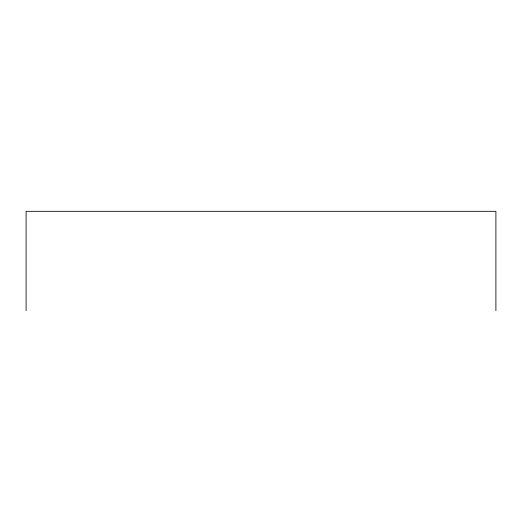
<?xml version="1.0" encoding="UTF-8"?>
<svg xmlns="http://www.w3.org/2000/svg" width="522" height="522" viewBox="0 0 522 522"><rect width="100%" height="100%" fill="white"/><g stroke="black" fill="none" stroke-linecap="round" stroke-linejoin="round"><path stroke-width="0.78" d="M495.9 310.688L495.9 211.312L26.1 211.312L26.1 310.688"/></g></svg>
